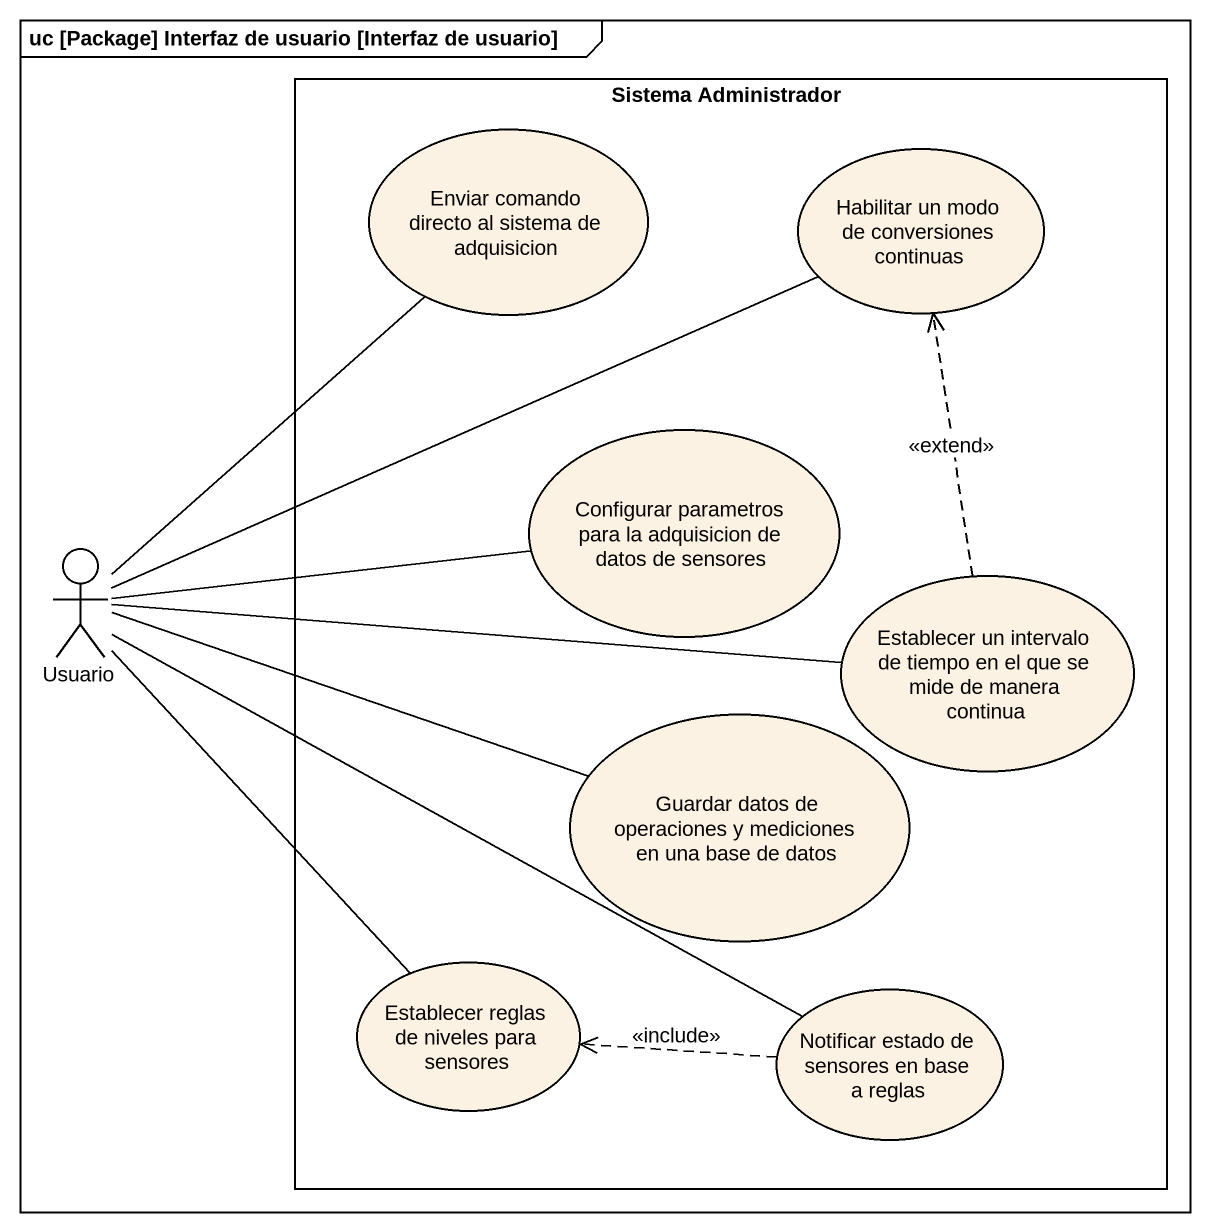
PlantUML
@startuml
mainframe uc [Package] Interfaz de usuario [Interfaz de usuario]
rectangle "Sistema Administrador" as Sistema_Administrador {
  usecase "Enviar comando directo al sistema de adquisicion" as Enviar_comando_directo_al
  usecase "Habilitar un modo de conversiones continuas" as Habilitar_un_modo_de
  usecase "Configurar parametros para la adquisicion de datos de sensores" as Configurar_parametros_para
  usecase "Establecer un intervalo de tiempo en el que se mide de manera continua" as Establecer_un_intervalo_de
  usecase "Guardar datos de operaciones y mediciones en una base de datos" as Guardar_datos_de
  usecase "Establecer reglas de niveles para sensores" as Establecer_reglas_de
  usecase "Notificar estado de sensores en base a reglas" as Notificar_estado_de
}
actor Usuario
Usuario -up- Enviar_comando_directo_al
Usuario -right- Habilitar_un_modo_de
Usuario -right- Configurar_parametros_para
Usuario -right- Establecer_un_intervalo_de
Usuario -right- Guardar_datos_de
Usuario -- Establecer_reglas_de
Usuario -right- Notificar_estado_de
Establecer_un_intervalo_de .up.> Habilitar_un_modo_de : <<extend>>
Notificar_estado_de .left.> Establecer_reglas_de : <<include>>
@enduml
